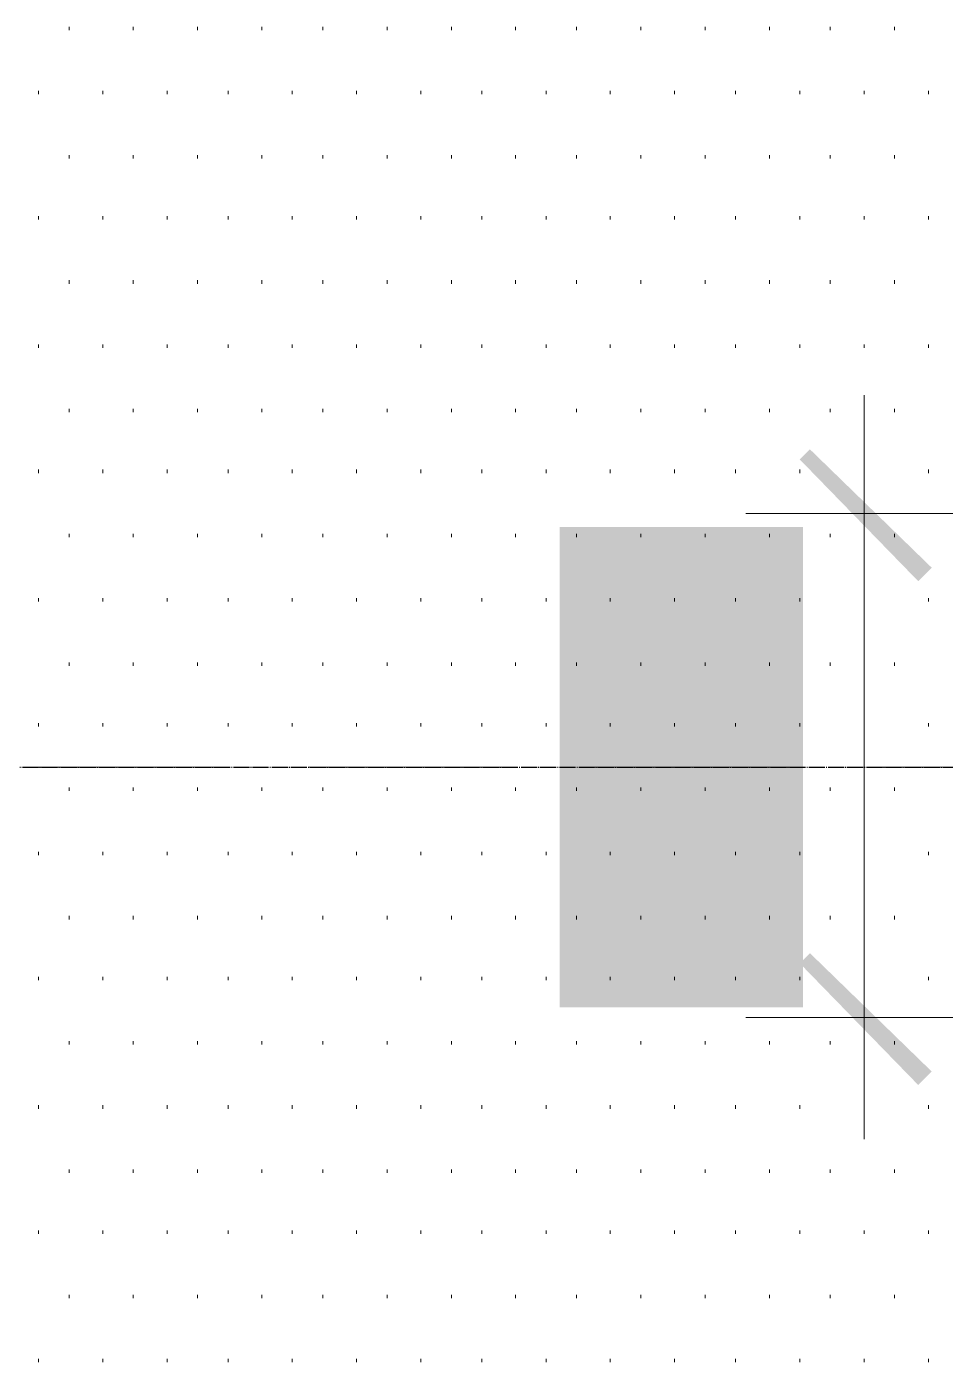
# Model space of a CAD drawing. Header units: millimetres. Extents: x -383313 to -161684, y -117025 to 99224.
# Drawn here: x -323493 to -322343, y -24327 to -22655 of the extents above; entities that cross this region are included whole.
import ezdxf

# ---------------------------------------------------------------- set-up
doc = ezdxf.new("R2010")
doc.units = ezdxf.units.MM
doc.header["$MEASUREMENT"] = 0
doc.linetypes.add('PS-GOST2.303 5', pattern=[24, 20, -1.5, 1, -1.5])
for name, color, linetype in [('PDF_Geometry', 7, 'Continuous'), ('PDF_Solid Fills', 7, 'Continuous'), ('PS_Оси', 5, 'PS-GOST2.303 5')]:
    doc.layers.add(name, color=color, linetype=linetype)

# ---------------------------------------------------------------- blocks, each defined once
blk = doc.blocks.new('A$Cf5759c35')
at = {"layer": 'PDF_Solid Fills'}
for points in [[(35661.4, -5118.1), (35661.4, -5118.1), (35661.4, -5143.5), (35665.7, -5147.7), (35665.7, -5152), (35669.9, -5160.4), (35674.1, -5164.7), (35674.1, -5164.7), (35678.4, -5168.9), (35686.8, -5173.1), (35686.8, -5118.1), (35686.8, -5118.1), (35686.8, -5109.6), (35686.8, -5105.4), (35691.1, -5096.9), (35695.3, -5092.7), (35699.5, -5088.5), (35708, -5084.2), (35708, -5084.2), (35712.2, -5080), (35716.5, -5080), (35720.7, -5075.8), (35724.9, -5075.8), (35729.2, -5075.8), (35737.6, -5071.5), (35746.1, -5071.5), (35750.3, -5071.5), (35758.8, -5071.5), (35767.3, -5071.5), (35780, -5071.5), (35788.4, -5071.5), (35788.4, -5071.5), (35801.1, -5071.5), (35809.6, -5071.5), (35818.1, -5071.5), (35826.5, -5071.5), (35830.8, -5071.5), (35839.2, -5071.5), (35847.7, -5075.8), (35851.9, -5075.8), (35856.2, -5075.8), (35860.4, -5080), (35864.6, -5080), (35868.9, -5084.2), (35873.1, -5084.2), (35877.3, -5088.5), (35881.6, -5096.9), (35885.8, -5101.2), (35890, -5105.4), (35890, -5113.9), (35890, -5118.1), (35894.3, -5173.1), (35898.5, -5168.9), (35902.7, -5164.7), (35907, -5160.4), (35907, -5152), (35911.2, -5147.7), (35911.2, -5139.3), (35915.4, -5135), (35915.4, -5126.6), (35915.4, -5118.1), (35915.4, -5118.1), (35915.4, -5109.6), (35915.4, -5105.4), (35911.2, -5096.9), (35911.2, -5092.7), (35907, -5084.2), (35902.7, -5080), (35902.7, -5075.8), (35898.5, -5071.5), (35894.3, -5067.3), (35890, -5063.1), (35885.8, -5058.8), (35877.3, -5054.6), (35873.1, -5054.6), (35864.6, -5050.4), (35860.4, -5046.1), (35856.2, -5046.1), (35851.9, -5046.1), (35847.7, -5041.9), (35839.2, -5041.9), (35835, -5041.9), (35826.5, -5041.9), (35818.1, -5037.7), (35813.8, -5037.7), (35805.4, -5037.7), (35796.9, -5037.7), (35788.4, -5037.7), (35784.2, -5037.7), (35775.7, -5037.7), (35767.3, -5037.7), (35758.8, -5037.7), (35754.6, -5037.7), (35746.1, -5041.9), (35741.9, -5041.9), (35733.4, -5041.9), (35729.2, -5041.9), (35720.7, -5046.1), (35716.5, -5046.1), (35708, -5050.4), (35703.8, -5054.6), (35695.3, -5054.6), (35691.1, -5058.8), (35691.1, -5058.8), (35686.8, -5063.1), (35682.6, -5067.3), (35674.1, -5071.5), (35669.9, -5080), (35669.9, -5084.2), (35665.7, -5084.2), (35665.7, -5092.7), (35661.4, -5096.9), (35661.4, -5105.4), (35661.4, -5113.9)], [(35686.8, -5173.1), (35691.1, -5177.4), (35695.3, -5181.6), (35703.8, -5185.8), (35708, -5190.1), (35716.5, -5190.1), (35716.5, -5194.3), (35724.9, -5194.3), (35729.2, -5194.3), (35737.6, -5198.5), (35741.9, -5198.5), (35750.3, -5198.5), (35754.6, -5198.5), (35763, -5198.5), (35771.5, -5198.5), (35780, -5202.8), (35788.4, -5202.8), (35792.7, -5202.8), (35801.1, -5202.8), (35809.6, -5198.5), (35818.1, -5198.5), (35826.5, -5198.5), (35835, -5198.5), (35839.2, -5198.5), (35847.7, -5194.3), (35851.9, -5194.3), (35860.4, -5190.1), (35864.6, -5190.1), (35868.9, -5185.8), (35877.3, -5185.8), (35881.6, -5181.6), (35885.8, -5177.4), (35890, -5177.4), (35894.3, -5173.1), (35890, -5118.1), (35890, -5122.3), (35890, -5126.6), (35885.8, -5135), (35885.8, -5139.3), (35881.6, -5143.5), (35877.3, -5152), (35868.9, -5156.2), (35868.9, -5156.2), (35864.6, -5156.2), (35860.4, -5160.4), (35856.2, -5160.4), (35851.9, -5164.7), (35843.5, -5164.7), (35839.2, -5164.7), (35830.8, -5168.9), (35822.3, -5168.9), (35813.8, -5168.9), (35805.4, -5168.9), (35796.9, -5168.9), (35788.4, -5168.9), (35780, -5168.9), (35771.5, -5168.9), (35763, -5168.9), (35754.6, -5168.9), (35746.1, -5168.9), (35741.9, -5164.7), (35733.4, -5164.7), (35729.2, -5164.7), (35720.7, -5160.4), (35716.5, -5160.4), (35712.2, -5156.2), (35708, -5156.2), (35703.8, -5152), (35699.5, -5147.7), (35695.3, -5143.5), (35691.1, -5139.3), (35686.8, -5135), (35686.8, -5126.6), (35686.8, -5118.1)], [(35788.4, -5253.6), (35788.4, -5312.8), (35788.4, -5308.6), (35792.7, -5300.1), (35792.7, -5295.9), (35796.9, -5287.4), (35796.9, -5283.2), (35801.1, -5279), (35805.4, -5274.7), (35813.8, -5270.5), (35818.1, -5266.3), (35822.3, -5266.3), (35830.8, -5266.3), (35839.2, -5266.3), (35839.2, -5266.3), (35843.5, -5266.3), (35851.9, -5266.3), (35860.4, -5266.3), (35864.6, -5270.5), (35868.9, -5274.7), (35877.3, -5279), (35881.6, -5283.2), (35881.6, -5291.7), (35885.8, -5295.9), (35890, -5300.1), (35890, -5308.6), (35890, -5317.1), (35890, -5376.3), (35894.3, -5372.1), (35898.5, -5367.9), (35902.7, -5363.6), (35907, -5355.2), (35911.2, -5350.9), (35911.2, -5342.5), (35911.2, -5338.2), (35915.4, -5329.8), (35915.4, -5325.5), (35915.4, -5317.1), (35915.4, -5312.8), (35915.4, -5304.4), (35915.4, -5295.9), (35911.2, -5291.7), (35911.2, -5283.2), (35907, -5279), (35902.7, -5270.5), (35902.7, -5266.3), (35898.5, -5262), (35894.3, -5257.8), (35890, -5253.6), (35885.8, -5249.3), (35881.6, -5245.1), (35877.3, -5240.9), (35868.9, -5240.9), (35864.6, -5236.6), (35856.2, -5232.4), (35851.9, -5232.4), (35843.5, -5232.4), (35839.2, -5232.4), (35835, -5232.4), (35826.5, -5232.4), (35822.3, -5232.4), (35813.8, -5236.6), (35809.6, -5236.6), (35801.1, -5240.9), (35796.9, -5245.1), (35796.9, -5245.1), (35792.7, -5249.3)], [(35661.4, -5317.1), (35661.4, -5338.2), (35665.7, -5342.5), (35665.7, -5350.9), (35669.9, -5355.2), (35674.1, -5363.6), (35678.4, -5367.9), (35678.4, -5367.9), (35682.6, -5372.1), (35686.8, -5317.1), (35686.8, -5312.8), (35686.8, -5304.4), (35691.1, -5295.9), (35691.1, -5291.7), (35695.3, -5287.4), (35699.5, -5283.2), (35703.8, -5279), (35712.2, -5279), (35716.5, -5274.7), (35724.9, -5274.7), (35729.2, -5274.7), (35733.4, -5274.7), (35741.9, -5279), (35746.1, -5283.2), (35750.3, -5287.4), (35754.6, -5291.7), (35758.8, -5291.7), (35758.8, -5300.1), (35763, -5304.4), (35763, -5312.8), (35767.3, -5321.3), (35767.3, -5325.5), (35767.3, -5266.3), (35763, -5262), (35758.8, -5257.8), (35754.6, -5253.6), (35750.3, -5249.3), (35746.1, -5249.3), (35737.6, -5245.1), (35733.4, -5245.1), (35724.9, -5245.1), (35720.7, -5245.1), (35712.2, -5245.1), (35703.8, -5249.3), (35699.5, -5249.3), (35691.1, -5253.6), (35691.1, -5253.6), (35686.8, -5257.8), (35682.6, -5262), (35678.4, -5266.3), (35674.1, -5274.7), (35669.9, -5279), (35665.7, -5283.2), (35665.7, -5291.7), (35661.4, -5295.9), (35661.4, -5304.4), (35661.4, -5308.6)], [(35767.3, -5329.8), (35792.7, -5334), (35792.7, -5334), (35792.7, -5325.5), (35788.4, -5321.3), (35788.4, -5312.8), (35788.4, -5253.6), (35784.2, -5257.8), (35780, -5266.3), (35775.7, -5270.5), (35775.7, -5279), (35771.5, -5270.5), (35767.3, -5266.3), (35767.3, -5325.5)], [(35682.6, -5372.1), (35686.8, -5376.3), (35691.1, -5380.6), (35699.5, -5384.8), (35703.8, -5384.8), (35712.2, -5389), (35716.5, -5389), (35724.9, -5393.3), (35729.2, -5363.6), (35724.9, -5359.4), (35720.7, -5359.4), (35712.2, -5355.2), (35708, -5355.2), (35699.5, -5350.9), (35695.3, -5346.7), (35695.3, -5342.5), (35691.1, -5338.2), (35686.8, -5329.8), (35686.8, -5325.5), (35686.8, -5317.1)], [(35839.2, -5363.6), (35843.5, -5397.5), (35847.7, -5393.3), (35860.4, -5393.3), (35868.9, -5389), (35873.1, -5389), (35881.6, -5384.8), (35885.8, -5380.6), (35890, -5376.3), (35890, -5317.1), (35890, -5321.3), (35890, -5329.8), (35885.8, -5334), (35881.6, -5342.5), (35877.3, -5346.7), (35877.3, -5346.7), (35873.1, -5350.9), (35868.9, -5355.2), (35864.6, -5359.4), (35856.2, -5359.4), (35847.7, -5363.6)], [(35661.4, -5503.3), (35661.4, -5528.7), (35665.7, -5533), (35669.9, -5541.4), (35669.9, -5545.7), (35674.1, -5549.9), (35678.4, -5554.1), (35682.6, -5558.4), (35686.8, -5503.3), (35686.8, -5503.3), (35686.8, -5494.9), (35686.8, -5490.6), (35691.1, -5482.2), (35695.3, -5477.9), (35699.5, -5473.7), (35699.5, -5473.7), (35703.8, -5469.5), (35708, -5465.2), (35716.5, -5465.2), (35724.9, -5461), (35720.7, -5431.4), (35716.5, -5431.4), (35712.2, -5431.4), (35703.8, -5435.6), (35699.5, -5439.8), (35691.1, -5439.8), (35686.8, -5444.1), (35682.6, -5448.3), (35678.4, -5452.5), (35674.1, -5456.8), (35669.9, -5461), (35665.7, -5469.5), (35665.7, -5473.7), (35661.4, -5482.2), (35661.4, -5486.4), (35661.4, -5494.9)], [(35771.5, -5448.3), (35775.7, -5507.6), (35775.7, -5494.9), (35780, -5486.4), (35784.2, -5482.2), (35784.2, -5477.9), (35792.7, -5473.7), (35792.7, -5469.5), (35796.9, -5465.2), (35805.4, -5465.2), (35809.6, -5461), (35818.1, -5461), (35822.3, -5456.8), (35830.8, -5456.8), (35839.2, -5456.8), (35843.5, -5461), (35851.9, -5461), (35856.2, -5461), (35864.6, -5465.2), (35868.9, -5469.5), (35873.1, -5473.7), (35877.3, -5473.7), (35881.6, -5482.2), (35885.8, -5486.4), (35890, -5490.6), (35890, -5499.1), (35890, -5507.6), (35890, -5448.3), (35885.8, -5444.1), (35881.6, -5439.8), (35873.1, -5435.6), (35868.9, -5435.6), (35864.6, -5431.4), (35856.2, -5431.4), (35851.9, -5427.1), (35843.5, -5427.1), (35839.2, -5427.1), (35830.8, -5427.1), (35826.5, -5427.1), (35818.1, -5427.1), (35813.8, -5427.1), (35805.4, -5431.4), (35801.1, -5431.4), (35792.7, -5435.6), (35788.4, -5435.6), (35780, -5439.8), (35775.7, -5444.1)], [(35682.6, -5558.4), (35686.8, -5566.8), (35695.3, -5566.8), (35699.5, -5571.1), (35703.8, -5575.3), (35708, -5575.3), (35712.2, -5579.5), (35720.7, -5579.5), (35724.9, -5583.8), (35733.4, -5583.8), (35737.6, -5588), (35746.1, -5588), (35754.6, -5588), (35758.8, -5592.2), (35767.3, -5592.2), (35775.7, -5592.2), (35784.2, -5592.2), (35792.7, -5592.2), (35796.9, -5592.2), (35805.4, -5592.2), (35813.8, -5592.2), (35822.3, -5592.2), (35830.8, -5588), (35839.2, -5588), (35843.5, -5588), (35851.9, -5583.8), (35856.2, -5583.8), (35864.6, -5579.5), (35868.9, -5579.5), (35873.1, -5575.3), (35877.3, -5575.3), (35881.6, -5571.1), (35885.8, -5566.8), (35890, -5566.8), (35894.3, -5558.4), (35898.5, -5554.1), (35902.7, -5549.9), (35907, -5545.7), (35907, -5537.2), (35911.2, -5533), (35911.2, -5524.5), (35915.4, -5520.3), (35915.4, -5511.8), (35915.4, -5503.3), (35915.4, -5503.3), (35915.4, -5499.1), (35915.4, -5490.6), (35911.2, -5482.2), (35911.2, -5477.9), (35907, -5469.5), (35902.7, -5465.2), (35902.7, -5465.2), (35898.5, -5456.8), (35894.3, -5452.5), (35890, -5448.3), (35890, -5507.6), (35890, -5511.8), (35890, -5520.3), (35885.8, -5524.5), (35881.6, -5533), (35881.6, -5533), (35877.3, -5537.2), (35873.1, -5541.4), (35868.9, -5545.7), (35860.4, -5549.9), (35856.2, -5549.9), (35851.9, -5554.1), (35843.5, -5554.1), (35839.2, -5554.1), (35830.8, -5558.4), (35826.5, -5558.4), (35822.3, -5554.1), (35813.8, -5554.1), (35805.4, -5554.1), (35801.1, -5549.9), (35796.9, -5545.7), (35792.7, -5541.4), (35788.4, -5537.2), (35784.2, -5533), (35784.2, -5562.6), (35780, -5562.6), (35771.5, -5562.6), (35763, -5558.4), (35754.6, -5558.4), (35746.1, -5558.4), (35741.9, -5558.4), (35733.4, -5554.1), (35729.2, -5554.1), (35724.9, -5554.1), (35720.7, -5549.9), (35712.2, -5545.7), (35708, -5541.4), (35703.8, -5537.2), (35699.5, -5533), (35695.3, -5528.7), (35691.1, -5524.5), (35686.8, -5516), (35686.8, -5511.8), (35686.8, -5503.3)], [(35750.3, -5499.1), (35750.3, -5499.1), (35750.3, -5520.3), (35754.6, -5528.7), (35758.8, -5533), (35758.8, -5537.2), (35763, -5541.4), (35767.3, -5545.7), (35771.5, -5554.1), (35775.7, -5558.4), (35784.2, -5562.6), (35784.2, -5533), (35780, -5524.5), (35780, -5520.3), (35775.7, -5511.8), (35775.7, -5507.6), (35771.5, -5448.3), (35767.3, -5452.5), (35763, -5456.8), (35758.8, -5461), (35754.6, -5469.5), (35754.6, -5473.7), (35750.3, -5482.2), (35750.3, -5486.4), (35750.3, -5494.9)]]:
    blk.add_hatch(color=8, dxfattribs=at).paths.add_polyline_path(points)
at = {"layer": 'PDF_Geometry', "color": 8, "lineweight": 9}
for points in [[(35022.2, -4394.2), (35022.2, -4390)], [(35102.6, -4394.2), (35102.6, -4390)], [(35183.1, -4394.2), (35183.1, -4390)], [(35263.5, -4394.2), (35263.5, -4390)], [(35339.7, -4394.2), (35339.7, -4390)], [(35420.1, -4394.2), (35420.1, -4390)], [(35500.6, -4394.2), (35500.6, -4390)], [(35581, -4394.2), (35581, -4390)], [(35657.2, -4394.2), (35657.2, -4390)], [(35737.6, -4394.2), (35737.6, -4390)], [(35818.1, -4394.2), (35818.1, -4390)], [(35898.5, -4394.2), (35898.5, -4390)], [(35974.7, -4394.2), (35974.7, -4390)], [(36055.1, -4394.2), (36055.1, -4390)], [(34984.1, -4474.6), (34984.1, -4470.4)], [(35064.5, -4474.6), (35064.5, -4470.4)], [(35145, -4474.6), (35145, -4470.4)], [(35221.2, -4474.6), (35221.2, -4470.4)], [(35301.6, -4474.6), (35301.6, -4470.4)], [(35382, -4474.6), (35382, -4470.4)], [(35462.5, -4474.6), (35462.5, -4470.4)], [(35538.7, -4474.6), (35538.7, -4470.4)], [(35619.1, -4474.6), (35619.1, -4470.4)], [(35699.5, -4474.6), (35699.5, -4470.4)], [(35780, -4474.6), (35780, -4470.4)], [(35856.2, -4474.6), (35856.2, -4470.4)], [(35936.6, -4474.6), (35936.6, -4470.4)], [(36017, -4474.6), (36017, -4470.4)], [(36097.5, -4474.6), (36097.5, -4470.4)], [(35022.2, -4555.1), (35022.2, -4550.8)], [(35102.6, -4555.1), (35102.6, -4550.8)], [(35183.1, -4555.1), (35183.1, -4550.8)], [(35263.5, -4555.1), (35263.5, -4550.8)], [(35339.7, -4555.1), (35339.7, -4550.8)], [(35420.1, -4555.1), (35420.1, -4550.8)], [(35500.6, -4555.1), (35500.6, -4550.8)], [(35581, -4555.1), (35581, -4550.8)], [(35657.2, -4555.1), (35657.2, -4550.8)], [(35737.6, -4555.1), (35737.6, -4550.8)], [(35818.1, -4555.1), (35818.1, -4550.8)], [(35898.5, -4555.1), (35898.5, -4550.8)], [(35974.7, -4555.1), (35974.7, -4550.8)], [(36055.1, -4555.1), (36055.1, -4550.8)], [(34984.1, -4631.3), (34984.1, -4627)], [(35064.5, -4631.3), (35064.5, -4627)], [(35145, -4631.3), (35145, -4627)], [(35221.2, -4631.3), (35221.2, -4627)], [(35301.6, -4631.3), (35301.6, -4627)], [(35382, -4631.3), (35382, -4627)], [(35462.5, -4631.3), (35462.5, -4627)], [(35538.7, -4631.3), (35538.7, -4627)], [(35619.1, -4631.3), (35619.1, -4627)], [(35699.5, -4631.3), (35699.5, -4627)], [(35780, -4631.3), (35780, -4627)], [(35856.2, -4631.3), (35856.2, -4627)], [(35936.6, -4631.3), (35936.6, -4627)], [(36017, -4631.3), (36017, -4627)], [(36097.5, -4631.3), (36097.5, -4627)], [(35022.2, -4711.7), (35022.2, -4707.5)], [(35102.6, -4711.7), (35102.6, -4707.5)], [(35183.1, -4711.7), (35183.1, -4707.5)], [(35263.5, -4711.7), (35263.5, -4707.5)], [(35339.7, -4711.7), (35339.7, -4707.5)], [(35420.1, -4711.7), (35420.1, -4707.5)], [(35500.6, -4711.7), (35500.6, -4707.5)], [(35581, -4711.7), (35581, -4707.5)], [(35657.2, -4711.7), (35657.2, -4707.5)], [(35737.6, -4711.7), (35737.6, -4707.5)], [(35818.1, -4711.7), (35818.1, -4707.5)], [(35898.5, -4711.7), (35898.5, -4707.5)], [(35974.7, -4711.7), (35974.7, -4707.5)], [(36055.1, -4711.7), (36055.1, -4707.5)], [(34984.1, -4792.1), (34984.1, -4787.9)], [(35064.5, -4792.1), (35064.5, -4787.9)], [(35145, -4792.1), (35145, -4787.9)], [(35221.2, -4792.1), (35221.2, -4787.9)], [(35301.6, -4792.1), (35301.6, -4787.9)], [(35382, -4792.1), (35382, -4787.9)], [(35462.5, -4792.1), (35462.5, -4787.9)], [(35538.7, -4792.1), (35538.7, -4787.9)], [(35619.1, -4792.1), (35619.1, -4787.9)], [(35699.5, -4792.1), (35699.5, -4787.9)], [(35780, -4792.1), (35780, -4787.9)], [(35856.2, -4792.1), (35856.2, -4787.9)], [(35936.6, -4792.1), (35936.6, -4787.9)], [(36017, -4792.1), (36017, -4787.9)], [(36097.5, -4792.1), (36097.5, -4787.9)], [(35022.2, -4872.6), (35022.2, -4868.3)], [(35102.6, -4872.6), (35102.6, -4868.3)], [(35183.1, -4872.6), (35183.1, -4868.3)], [(35263.5, -4872.6), (35263.5, -4868.3)], [(35339.7, -4872.6), (35339.7, -4868.3)], [(35420.1, -4872.6), (35420.1, -4868.3)], [(35500.6, -4872.6), (35500.6, -4868.3)], [(35581, -4872.6), (35581, -4868.3)], [(35657.2, -4872.6), (35657.2, -4868.3)], [(35737.6, -4872.6), (35737.6, -4868.3)], [(35818.1, -4872.6), (35818.1, -4868.3)], [(35898.5, -4872.6), (35898.5, -4868.3)], [(35974.7, -4872.6), (35974.7, -4868.3)], [(36055.1, -4872.6), (36055.1, -4868.3)], [(34984.1, -4948.8), (34984.1, -4944.5)], [(35064.5, -4948.8), (35064.5, -4944.5)], [(35145, -4948.8), (35145, -4944.5)], [(35221.2, -4948.8), (35221.2, -4944.5)], [(35301.6, -4948.8), (35301.6, -4944.5)], [(35382, -4948.8), (35382, -4944.5)], [(35462.5, -4948.8), (35462.5, -4944.5)], [(35538.7, -4948.8), (35538.7, -4944.5)], [(35619.1, -4948.8), (35619.1, -4944.5)], [(35699.5, -4948.8), (35699.5, -4944.5)], [(35780, -4948.8), (35780, -4944.5)], [(35856.2, -4948.8), (35856.2, -4944.5)], [(35936.6, -4948.8), (35936.6, -4944.5)], [(36017, -4948.8), (36017, -4944.5)], [(36097.5, -4948.8), (36097.5, -4944.5)], [(35022.2, -5029.2), (35022.2, -5025)], [(35102.6, -5029.2), (35102.6, -5025)], [(35183.1, -5029.2), (35183.1, -5025)], [(35263.5, -5029.2), (35263.5, -5025)], [(35339.7, -5029.2), (35339.7, -5025)], [(35420.1, -5029.2), (35420.1, -5025)], [(35500.6, -5029.2), (35500.6, -5025)], [(35581, -5029.2), (35581, -5025)], [(35657.2, -5029.2), (35657.2, -5025)], [(35737.6, -5029.2), (35737.6, -5025)], [(35818.1, -5029.2), (35818.1, -5025)], [(35898.5, -5029.2), (35898.5, -5025)], [(35974.7, -5029.2), (35974.7, -5025)], [(36055.1, -5029.2), (36055.1, -5025)], [(34984.1, -5109.6), (34984.1, -5105.4)], [(35064.5, -5109.6), (35064.5, -5105.4)], [(35145, -5109.6), (35145, -5105.4)], [(35221.2, -5109.6), (35221.2, -5105.4)], [(35301.6, -5109.6), (35301.6, -5105.4)], [(35382, -5109.6), (35382, -5105.4)], [(35462.5, -5109.6), (35462.5, -5105.4)], [(35538.7, -5109.6), (35538.7, -5105.4)], [(35619.1, -5109.6), (35619.1, -5105.4)], [(35699.5, -5109.6), (35699.5, -5105.4)], [(35780, -5109.6), (35780, -5105.4)], [(35856.2, -5109.6), (35856.2, -5105.4)], [(35936.6, -5109.6), (35936.6, -5105.4)], [(36017, -5109.6), (36017, -5105.4)], [(36097.5, -5109.6), (36097.5, -5105.4)], [(35022.2, -5190.1), (35022.2, -5185.8)], [(35102.6, -5190.1), (35102.6, -5185.8)], [(35183.1, -5190.1), (35183.1, -5185.8)], [(35263.5, -5190.1), (35263.5, -5185.8)], [(35339.7, -5190.1), (35339.7, -5185.8)], [(35420.1, -5190.1), (35420.1, -5185.8)], [(35500.6, -5190.1), (35500.6, -5185.8)], [(35581, -5190.1), (35581, -5185.8)], [(35657.2, -5190.1), (35657.2, -5185.8)], [(35737.6, -5190.1), (35737.6, -5185.8)], [(35818.1, -5190.1), (35818.1, -5185.8)], [(35898.5, -5190.1), (35898.5, -5185.8)], [(35974.7, -5190.1), (35974.7, -5185.8)], [(36055.1, -5190.1), (36055.1, -5185.8)], [(34984.1, -5266.3), (34984.1, -5262)], [(35064.5, -5266.3), (35064.5, -5262)], [(35145, -5266.3), (35145, -5262)], [(35221.2, -5266.3), (35221.2, -5262)], [(35301.6, -5266.3), (35301.6, -5262)], [(35382, -5266.3), (35382, -5262)], [(35462.5, -5266.3), (35462.5, -5262)], [(35538.7, -5266.3), (35538.7, -5262)], [(35619.1, -5266.3), (35619.1, -5262)], [(35699.5, -5266.3), (35699.5, -5262)], [(35780, -5266.3), (35780, -5262)], [(35856.2, -5266.3), (35856.2, -5262)], [(35936.6, -5266.3), (35936.6, -5262)], [(36017, -5266.3), (36017, -5262)], [(36097.5, -5266.3), (36097.5, -5262)], [(35022.2, -5346.7), (35022.2, -5342.5)], [(35102.6, -5346.7), (35102.6, -5342.5)], [(35183.1, -5346.7), (35183.1, -5342.5)], [(35263.5, -5346.7), (35263.5, -5342.5)], [(35339.7, -5346.7), (35339.7, -5342.5)], [(35420.1, -5346.7), (35420.1, -5342.5)], [(35500.6, -5346.7), (35500.6, -5342.5)], [(35581, -5346.7), (35581, -5342.5)], [(35657.2, -5346.7), (35657.2, -5342.5)], [(35737.6, -5346.7), (35737.6, -5342.5)], [(35818.1, -5346.7), (35818.1, -5342.5)], [(35898.5, -5346.7), (35898.5, -5342.5)], [(35974.7, -5346.7), (35974.7, -5342.5)], [(36055.1, -5346.7), (36055.1, -5342.5)], [(34984.1, -5427.1), (34984.1, -5422.9)], [(35064.5, -5427.1), (35064.5, -5422.9)], [(35145, -5427.1), (35145, -5422.9)], [(35221.2, -5427.1), (35221.2, -5422.9)], [(35301.6, -5427.1), (35301.6, -5422.9)], [(35382, -5427.1), (35382, -5422.9)], [(35462.5, -5427.1), (35462.5, -5422.9)], [(35538.7, -5427.1), (35538.7, -5422.9)], [(35619.1, -5427.1), (35619.1, -5422.9)], [(35699.5, -5427.1), (35699.5, -5422.9)], [(35780, -5427.1), (35780, -5422.9)], [(35856.2, -5427.1), (35856.2, -5422.9)], [(35936.6, -5427.1), (35936.6, -5422.9)], [(36017, -5427.1), (36017, -5422.9)], [(36097.5, -5427.1), (36097.5, -5422.9)], [(35022.2, -5507.6), (35022.2, -5503.3)], [(35102.6, -5507.6), (35102.6, -5503.3)], [(35183.1, -5507.6), (35183.1, -5503.3)], [(35263.5, -5507.6), (35263.5, -5503.3)], [(35339.7, -5507.6), (35339.7, -5503.3)], [(35420.1, -5507.6), (35420.1, -5503.3)], [(35500.6, -5507.6), (35500.6, -5503.3)], [(35581, -5507.6), (35581, -5503.3)], [(35657.2, -5507.6), (35657.2, -5503.3)], [(35737.6, -5507.6), (35737.6, -5503.3)], [(35818.1, -5507.6), (35818.1, -5503.3)], [(35898.5, -5507.6), (35898.5, -5503.3)], [(35974.7, -5507.6), (35974.7, -5503.3)], [(36055.1, -5507.6), (36055.1, -5503.3)], [(34984.1, -5583.8), (34984.1, -5579.5)], [(35064.5, -5583.8), (35064.5, -5579.5)], [(35145, -5583.8), (35145, -5579.5)], [(35221.2, -5583.8), (35221.2, -5579.5)], [(35301.6, -5583.8), (35301.6, -5579.5)], [(35382, -5583.8), (35382, -5579.5)], [(35462.5, -5583.8), (35462.5, -5579.5)], [(35538.7, -5583.8), (35538.7, -5579.5)], [(35619.1, -5583.8), (35619.1, -5579.5)], [(35699.5, -5583.8), (35699.5, -5579.5)], [(35780, -5583.8), (35780, -5579.5)], [(35856.2, -5583.8), (35856.2, -5579.5)], [(35936.6, -5583.8), (35936.6, -5579.5)], [(36017, -5583.8), (36017, -5579.5)], [(36097.5, -5583.8), (36097.5, -5579.5)], [(35022.2, -5664.2), (35022.2, -5660)], [(35102.6, -5664.2), (35102.6, -5660)], [(35183.1, -5664.2), (35183.1, -5660)], [(35263.5, -5664.2), (35263.5, -5660)], [(35339.7, -5664.2), (35339.7, -5660)], [(35420.1, -5664.2), (35420.1, -5660)], [(35500.6, -5664.2), (35500.6, -5660)], [(35581, -5664.2), (35581, -5660)], [(35657.2, -5664.2), (35657.2, -5660)], [(35737.6, -5664.2), (35737.6, -5660)], [(35818.1, -5664.2), (35818.1, -5660)], [(35898.5, -5664.2), (35898.5, -5660)], [(35974.7, -5664.2), (35974.7, -5660)], [(36055.1, -5664.2), (36055.1, -5660)], [(34984.1, -5744.6), (34984.1, -5740.4)], [(35064.5, -5744.6), (35064.5, -5740.4)], [(35145, -5744.6), (35145, -5740.4)], [(35221.2, -5744.6), (35221.2, -5740.4)], [(35301.6, -5744.6), (35301.6, -5740.4)], [(35382, -5744.6), (35382, -5740.4)], [(35462.5, -5744.6), (35462.5, -5740.4)], [(35538.7, -5744.6), (35538.7, -5740.4)], [(35619.1, -5744.6), (35619.1, -5740.4)], [(35699.5, -5744.6), (35699.5, -5740.4)], [(35780, -5744.6), (35780, -5740.4)], [(35856.2, -5744.6), (35856.2, -5740.4)], [(35936.6, -5744.6), (35936.6, -5740.4)], [(36017, -5744.6), (36017, -5740.4)], [(36097.5, -5744.6), (36097.5, -5740.4)], [(35022.2, -5825.1), (35022.2, -5820.8)], [(35102.6, -5825.1), (35102.6, -5820.8)], [(35183.1, -5825.1), (35183.1, -5820.8)], [(35263.5, -5825.1), (35263.5, -5820.8)], [(35339.7, -5825.1), (35339.7, -5820.8)], [(35420.1, -5825.1), (35420.1, -5820.8)], [(35500.6, -5825.1), (35500.6, -5820.8)], [(35581, -5825.1), (35581, -5820.8)], [(35657.2, -5825.1), (35657.2, -5820.8)], [(35737.6, -5825.1), (35737.6, -5820.8)], [(35818.1, -5825.1), (35818.1, -5820.8)], [(35898.5, -5825.1), (35898.5, -5820.8)], [(35974.7, -5825.1), (35974.7, -5820.8)], [(36055.1, -5825.1), (36055.1, -5820.8)], [(34984.1, -5901.3), (34984.1, -5897)], [(35064.5, -5901.3), (35064.5, -5897)], [(35145, -5901.3), (35145, -5897)], [(35221.2, -5901.3), (35221.2, -5897)], [(35301.6, -5901.3), (35301.6, -5897)], [(35382, -5901.3), (35382, -5897)], [(35462.5, -5901.3), (35462.5, -5897)], [(35538.7, -5901.3), (35538.7, -5897)], [(35619.1, -5901.3), (35619.1, -5897)], [(35699.5, -5901.3), (35699.5, -5897)], [(35780, -5901.3), (35780, -5897)], [(35856.2, -5901.3), (35856.2, -5897)], [(35936.6, -5901.3), (35936.6, -5897)], [(36017, -5901.3), (36017, -5897)], [(36097.5, -5901.3), (36097.5, -5897)], [(35022.2, -5981.7), (35022.2, -5977.5)], [(35102.6, -5981.7), (35102.6, -5977.5)], [(35183.1, -5981.7), (35183.1, -5977.5)], [(35263.5, -5981.7), (35263.5, -5977.5)], [(35339.7, -5981.7), (35339.7, -5977.5)], [(35420.1, -5981.7), (35420.1, -5977.5)], [(35500.6, -5981.7), (35500.6, -5977.5)], [(35581, -5981.7), (35581, -5977.5)], [(35657.2, -5981.7), (35657.2, -5977.5)], [(35737.6, -5981.7), (35737.6, -5977.5)], [(35818.1, -5981.7), (35818.1, -5977.5)], [(35898.5, -5981.7), (35898.5, -5977.5)], [(35974.7, -5981.7), (35974.7, -5977.5)], [(36055.1, -5981.7), (36055.1, -5977.5)], [(34984.1, -6062.1), (34984.1, -6057.9)], [(35064.5, -6062.1), (35064.5, -6057.9)], [(35145, -6062.1), (35145, -6057.9)], [(35221.2, -6062.1), (35221.2, -6057.9)], [(35301.6, -6062.1), (35301.6, -6057.9)], [(35382, -6062.1), (35382, -6057.9)], [(35462.5, -6062.1), (35462.5, -6057.9)], [(35538.7, -6062.1), (35538.7, -6057.9)], [(35619.1, -6062.1), (35619.1, -6057.9)], [(35699.5, -6062.1), (35699.5, -6057.9)], [(35780, -6062.1), (35780, -6057.9)], [(35856.2, -6062.1), (35856.2, -6057.9)], [(35936.6, -6062.1), (35936.6, -6057.9)], [(36017, -6062.1), (36017, -6057.9)], [(36097.5, -6062.1), (36097.5, -6057.9)]]:
    blk.add_lwpolyline(points, dxfattribs=at)
at = {"layer": 'PDF_Geometry', "color": 8, "lineweight": 13}
for points in [[(36017, -5782.7), (36017, -4999.6), (36017, -4851.4)], [(35868.9, -4999.6), (37329.4, -4999.6), (36368.4, -4999.6)], [(34971.4, -5317.1), (35221.2, -5317.1)], [(35322.8, -5317.1), (35572.5, -5317.1)], [(35674.1, -5317.1), (35923.9, -5317.1)], [(36021.3, -5317.1), (36271, -5317.1)], [(35868.9, -5630.3), (37329.4, -5630.3), (36368.4, -5630.3)]]:
    blk.add_lwpolyline(points, dxfattribs=at)
at = {"layer": 'PDF_Solid Fills', "color": 8, "lineweight": 13}
for points in [[(35949.3, -4919.1), (35936.6, -4931.8), (36101.7, -5067.3)], [(35936.6, -4931.8), (36101.7, -5067.3), (36084.8, -5084.2)], [(35636, -5617.6), (35940.8, -5617.6), (35636, -5016.5)], [(35940.8, -5617.6), (35636, -5016.5), (35940.8, -5016.5)], [(36101.7, -5698.1), (35936.6, -5562.6), (35949.3, -5549.9)], [(36084.8, -5715), (36101.7, -5698.1), (35936.6, -5562.6)]]:
    blk.add_solid(points, dxfattribs=at)

msp = doc.modelspace()

# ---------------------------------------------------------------- linework, layer by layer
at = {"layer": 'PS_Оси'}
msp.add_lwpolyline([(-344361.65008, -23582.0977), (-340514.05882, -23582.0977), (-335514.05882, -23582.0977), (-330514.05882, -23582.0977), (-325514.05882, -23582.0977), (-320514.05882, -23582.0977), (-316483.98892, -23582.0977)], dxfattribs=at)

# ---------------------------------------------------------------- block references
at = {"ltscale": 100}
msp.add_blockref('A$Cf5759c35', (-358461.97282, -18264.93104), dxfattribs=at)

doc.saveas('drawing.dxf')
